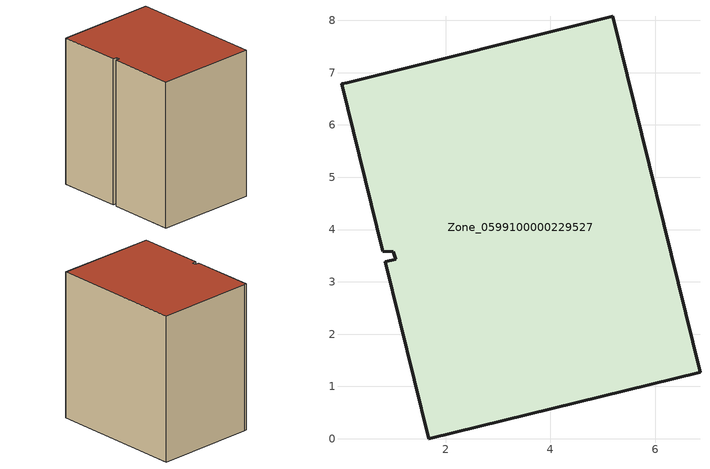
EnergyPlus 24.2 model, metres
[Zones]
Zone_0599100000229527
 floor ground (C_G): 0.79,3.58 0.01,6.79 0.11,6.81 5.19,8.08 6.86,1.27 1.67,0 0.84,3.38 1.04,3.43 1,3.58 z0
 wall outside (C_F): 6.86,1.27 5.19,8.08 0.11,6.81 0.01,6.79 0.79,3.58 1,3.58 1.04,3.43 0.84,3.38 1.67,0 6.86,1.27 z0:7.76
 roof outside (C_R): 0.01,6.79 0.79,3.58 1,3.58 1.04,3.43 0.84,3.38 1.67,0 6.86,1.27 5.19,8.08 0.11,6.81 z7.76
[BUILDING]
Pand.0599100000229527: North Axis=0; Terrain=City; Loads Convergence Tolerance Value=0.04; Temperature Convergence Tolerance Value=0.4; Solar Distribution=FullExterior; Maximum Number of Warmup Days=25; Minimum Number of Warmup Days=1
[Site:Location]
Rotterdam.The.Hague.AP_ZH_NLD Design_Conditions: Latitude=51.96; Longitude=4.45; Time Zone=1; Elevation=-4.5
[SITE:GROUNDTEMPERATURE:BUILDINGSURFACE]
18, 18, 18, 18, 18, 18, 18, 18, 18, 18, 18, 18
[MATERIAL] Thermal Absorptance=0.9; Solar Absorptance=0.7; Visible Absorptance=0.7
Name | Roughness | Thickness | Conductivity | Density | Specific Heat
G.TC.1946 | MediumSmooth | 0.15 | 1 | 540 | 1210
F.TC.1946 | Rough | 0.3 | 0.857143 | 1920 | 840
R.TC.1946 | MediumRough | 0.2 | 0.909091 | 1500 | 1000
[CONSTRUCTION]
C_G: G.TC.1946
C_F: F.TC.1946
C_R: R.TC.1946
[ZONE]
Zone_0599100000229527: Type=1; Multiplier=1; Ceiling Height=Autocalculate; Volume=Autocalculate; Floor Area=autocalculate; Part of Total Floor Area=Yes
[ZONEINFILTRATION:DESIGNFLOWRATE]
Infil_Zone_0599100000229527: Zone or ZoneList or Space or SpaceList=Zone_0599100000229527; Schedule=AlwaysOn; Design Flow Rate Calculation Method=Flow/Area; Flow Rate per Floor Area=0.003; Constant Term Coefficient=1; Temperature Term Coefficient=0; Velocity Term Coefficient=0; Velocity Squared Term Coefficient=0
[HVACTEMPLATE:ZONE:IDEALLOADSAIRSYSTEM]
Zone_0599100000229527: Maximum Heating Supply Air Temperature=50; Minimum Cooling Supply Air Temperature=13; Maximum Heating Supply Air Humidity Ratio=0.0156; Minimum Cooling Supply Air Humidity Ratio=0.0077; Heating Limit=NoLimit; Cooling Limit=NoLimit; Dehumidification Control Type=ConstantSensibleHeatRatio; Cooling Sensible Heat Ratio=0.7; Dehumidification Setpoint=60; Humidification Control Type=None; Humidification Setpoint=30; Outdoor Air Method=None; Outdoor Air Flow Rate per Person=0.00944; Outdoor Air Flow Rate per Zone Floor Area=0; Outdoor Air Flow Rate per Zone=0; Demand Controlled Ventilation Type=None; Outdoor Air Economizer Type=NoEconomizer; Heat Recovery Type=None; Sensible Heat Recovery Effectiveness=0.7; Latent Heat Recovery Effectiveness=0.65
[ZONECONTROL:THERMOSTAT]
ThermostatControl_Zone_0599100000229527: Zone or ZoneList=Zone_0599100000229527; Control Type Schedule=DualSetpointControlType; Control 1=Thermostat_Zone_0599100000229527; Temperature Difference Between Cutout And Setpoint=0
[THERMOSTATSETPOINT:DUALSETPOINT]
Thermostat_Zone_0599100000229527: Heating Setpoint Temperature Schedule=HeatingSetpoint_Zone_0599100000229527; Cooling Setpoint Temperature Schedule=CoolingSetpoint_Zone_0599100000229527
[SCHEDULE:COMPACT]
HeatingSetpoint_Zone_0599100000229527: Through: 12/31, For: AllDays, Until: 24:00, 21
CoolingSetpoint_Zone_0599100000229527: Through: 12/31, For: AllDays, Until: 24:00, 24
DualSetpointControlType: Through: 12/31, For: AllDays, Until: 24:00, 4
AlwaysOn: Through: 12/31, For: AllDays, Until: 24:00, 1
